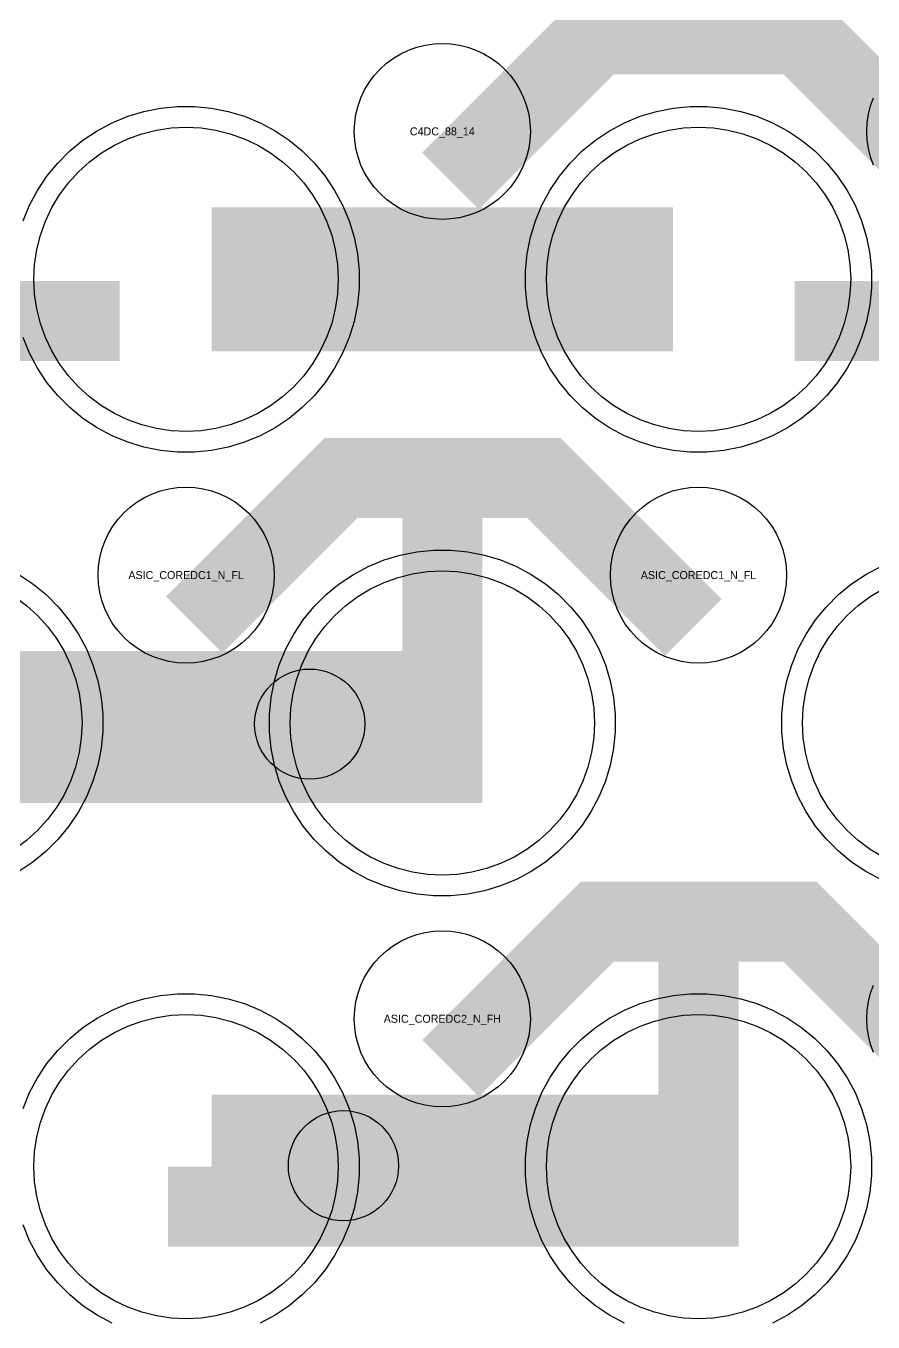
# Model space of a CAD drawing. Extents: x -11880 to 11880, y -14992 to 14992.
# Drawn here: x -7570 to -7305.5, y -2971.6 to -2566.8 of the extents above; entities that cross this region are included whole.
import ezdxf
from ezdxf.enums import TextEntityAlignment as Align

# ---------------------------------------------------------------- set-up
doc = ezdxf.new("R2010")
doc.units = 0
doc.header["$MEASUREMENT"] = 0
for name, color, linetype in [('GDS_775_DT_237', 138, 'CONTINUOUS'), ('RDL1_FS', 34, 'CONTINUOUS'), ('RDL_BS', 160, 'CONTINUOUS')]:
    doc.layers.add(name, color=color, linetype=linetype)

msp = doc.modelspace()

# ---------------------------------------------------------------- linework, layer by layer
at = {"layer": 'RDL1_FS'}
for points in [[(-7520, -2693.434), (-7524.657, -2693.205), (-7529.268, -2692.521), (-7533.791, -2691.389), (-7538.181, -2689.817), (-7542.395, -2687.825), (-7546.395, -2685.427), (-7550.14, -2682.649), (-7553.594, -2679.519), (-7556.724, -2676.065), (-7559.502, -2672.32), (-7561.9, -2668.32), (-7563.892, -2664.106), (-7565.464, -2659.716), (-7566.596, -2655.193), (-7567.28, -2650.582), (-7567.509, -2645.925), (-7567.28, -2641.268), (-7566.596, -2636.657), (-7565.464, -2632.134), (-7563.892, -2627.744), (-7561.9, -2623.53), (-7559.502, -2619.53), (-7556.724, -2615.785), (-7553.594, -2612.331), (-7550.14, -2609.201), (-7546.395, -2606.423), (-7542.395, -2604.025), (-7538.181, -2602.033), (-7533.791, -2600.461), (-7529.268, -2599.329), (-7524.657, -2598.645), (-7520, -2598.416), (-7515.343, -2598.645), (-7510.732, -2599.329), (-7506.209, -2600.461), (-7501.819, -2602.033), (-7497.605, -2604.025), (-7493.605, -2606.423), (-7489.86, -2609.201), (-7486.406, -2612.331), (-7483.276, -2615.785), (-7480.498, -2619.53), (-7478.1, -2623.53), (-7476.108, -2627.744), (-7474.536, -2632.134), (-7473.404, -2636.657), (-7472.72, -2641.268), (-7472.491, -2645.925), (-7472.72, -2650.582), (-7473.404, -2655.193), (-7474.536, -2659.716), (-7476.108, -2664.106), (-7478.1, -2668.32), (-7480.498, -2672.32), (-7483.276, -2676.065), (-7486.406, -2679.519), (-7489.86, -2682.649), (-7493.605, -2685.427), (-7497.605, -2687.825), (-7501.819, -2689.817), (-7506.209, -2691.389), (-7510.732, -2692.521), (-7515.343, -2693.205)], [(-7360, -2693.434), (-7364.657, -2693.205), (-7369.268, -2692.521), (-7373.791, -2691.389), (-7378.181, -2689.817), (-7382.395, -2687.825), (-7386.395, -2685.427), (-7390.14, -2682.649), (-7393.594, -2679.519), (-7396.724, -2676.065), (-7399.502, -2672.32), (-7401.9, -2668.32), (-7403.892, -2664.106), (-7405.464, -2659.716), (-7406.596, -2655.193), (-7407.28, -2650.582), (-7407.509, -2645.925), (-7407.28, -2641.268), (-7406.596, -2636.657), (-7405.464, -2632.134), (-7403.892, -2627.744), (-7401.9, -2623.53), (-7399.502, -2619.53), (-7396.724, -2615.785), (-7393.594, -2612.331), (-7390.14, -2609.201), (-7386.395, -2606.423), (-7382.395, -2604.025), (-7378.181, -2602.033), (-7373.791, -2600.461), (-7369.268, -2599.329), (-7364.657, -2598.645), (-7360, -2598.416), (-7355.343, -2598.645), (-7350.732, -2599.329), (-7346.209, -2600.461), (-7341.819, -2602.033), (-7337.605, -2604.025), (-7333.605, -2606.423), (-7329.86, -2609.201), (-7326.406, -2612.331), (-7323.276, -2615.785), (-7320.498, -2619.53), (-7318.1, -2623.53), (-7316.108, -2627.744), (-7314.536, -2632.134), (-7313.404, -2636.657), (-7312.72, -2641.268), (-7312.491, -2645.925), (-7312.72, -2650.582), (-7313.404, -2655.193), (-7314.536, -2659.716), (-7316.108, -2664.106), (-7318.1, -2668.32), (-7320.498, -2672.32), (-7323.276, -2676.065), (-7326.406, -2679.519), (-7329.86, -2682.649), (-7333.605, -2685.427), (-7337.605, -2687.825), (-7341.819, -2689.817), (-7346.209, -2691.389), (-7350.732, -2692.521), (-7355.343, -2693.205)], [(-7440, -2831.999), (-7444.657, -2831.77), (-7449.268, -2831.086), (-7453.791, -2829.954), (-7458.181, -2828.382), (-7462.395, -2826.39), (-7466.395, -2823.992), (-7470.14, -2821.214), (-7473.594, -2818.084), (-7476.724, -2814.63), (-7479.502, -2810.885), (-7481.9, -2806.885), (-7483.892, -2802.671), (-7485.464, -2798.281), (-7486.596, -2793.758), (-7487.28, -2789.147), (-7487.509, -2784.49), (-7487.28, -2779.833), (-7486.596, -2775.222), (-7485.464, -2770.699), (-7483.892, -2766.309), (-7481.9, -2762.095), (-7479.502, -2758.095), (-7476.724, -2754.35), (-7473.594, -2750.896), (-7470.14, -2747.766), (-7466.395, -2744.988), (-7462.395, -2742.59), (-7458.181, -2740.598), (-7453.791, -2739.026), (-7449.268, -2737.894), (-7444.657, -2737.21), (-7440, -2736.981), (-7435.343, -2737.21), (-7430.732, -2737.894), (-7426.209, -2739.026), (-7421.819, -2740.598), (-7417.605, -2742.59), (-7413.605, -2744.988), (-7409.86, -2747.766), (-7406.406, -2750.896), (-7403.276, -2754.35), (-7400.498, -2758.095), (-7398.1, -2762.095), (-7396.108, -2766.309), (-7394.536, -2770.699), (-7393.404, -2775.222), (-7392.72, -2779.833), (-7392.491, -2784.49), (-7392.72, -2789.147), (-7393.404, -2793.758), (-7394.536, -2798.281), (-7396.108, -2802.671), (-7398.1, -2806.885), (-7400.498, -2810.885), (-7403.276, -2814.63), (-7406.406, -2818.084), (-7409.86, -2821.214), (-7413.605, -2823.992), (-7417.605, -2826.39), (-7421.819, -2828.382), (-7426.209, -2829.954), (-7430.732, -2831.086), (-7435.343, -2831.77)], [(-7520, -2970.564), (-7524.657, -2970.335), (-7529.268, -2969.651), (-7533.791, -2968.519), (-7538.181, -2966.947), (-7542.395, -2964.955), (-7546.395, -2962.557), (-7550.14, -2959.779), (-7553.594, -2956.649), (-7556.724, -2953.195), (-7559.502, -2949.45), (-7561.9, -2945.45), (-7563.892, -2941.236), (-7565.464, -2936.846), (-7566.596, -2932.323), (-7567.28, -2927.712), (-7567.509, -2923.055), (-7567.28, -2918.398), (-7566.596, -2913.787), (-7565.464, -2909.264), (-7563.892, -2904.874), (-7561.9, -2900.66), (-7559.502, -2896.66), (-7556.724, -2892.915), (-7553.594, -2889.461), (-7550.14, -2886.331), (-7546.395, -2883.553), (-7542.395, -2881.155), (-7538.181, -2879.163), (-7533.791, -2877.591), (-7529.268, -2876.459), (-7524.657, -2875.775), (-7520, -2875.546), (-7515.343, -2875.775), (-7510.732, -2876.459), (-7506.209, -2877.591), (-7501.819, -2879.163), (-7497.605, -2881.155), (-7493.605, -2883.553), (-7489.86, -2886.331), (-7486.406, -2889.461), (-7483.276, -2892.915), (-7480.498, -2896.66), (-7478.1, -2900.66), (-7476.108, -2904.874), (-7474.536, -2909.264), (-7473.404, -2913.787), (-7472.72, -2918.398), (-7472.491, -2923.055), (-7472.72, -2927.712), (-7473.404, -2932.323), (-7474.536, -2936.846), (-7476.108, -2941.236), (-7478.1, -2945.45), (-7480.498, -2949.45), (-7483.276, -2953.195), (-7486.406, -2956.649), (-7489.86, -2959.779), (-7493.605, -2962.557), (-7497.605, -2964.955), (-7501.819, -2966.947), (-7506.209, -2968.519), (-7510.732, -2969.651), (-7515.343, -2970.335)], [(-7360, -2970.564), (-7364.657, -2970.335), (-7369.268, -2969.651), (-7373.791, -2968.519), (-7378.181, -2966.947), (-7382.395, -2964.955), (-7386.395, -2962.557), (-7390.14, -2959.779), (-7393.594, -2956.649), (-7396.724, -2953.195), (-7399.502, -2949.45), (-7401.9, -2945.45), (-7403.892, -2941.236), (-7405.464, -2936.846), (-7406.596, -2932.323), (-7407.28, -2927.712), (-7407.509, -2923.055), (-7407.28, -2918.398), (-7406.596, -2913.787), (-7405.464, -2909.264), (-7403.892, -2904.874), (-7401.9, -2900.66), (-7399.502, -2896.66), (-7396.724, -2892.915), (-7393.594, -2889.461), (-7390.14, -2886.331), (-7386.395, -2883.553), (-7382.395, -2881.155), (-7378.181, -2879.163), (-7373.791, -2877.591), (-7369.268, -2876.459), (-7364.657, -2875.775), (-7360, -2875.546), (-7355.343, -2875.775), (-7350.732, -2876.459), (-7346.209, -2877.591), (-7341.819, -2879.163), (-7337.605, -2881.155), (-7333.605, -2883.553), (-7329.86, -2886.331), (-7326.406, -2889.461), (-7323.276, -2892.915), (-7320.498, -2896.66), (-7318.1, -2900.66), (-7316.108, -2904.874), (-7314.536, -2909.264), (-7313.404, -2913.787), (-7312.72, -2918.398), (-7312.491, -2923.055), (-7312.72, -2927.712), (-7313.404, -2932.323), (-7314.536, -2936.846), (-7316.108, -2941.236), (-7318.1, -2945.45), (-7320.498, -2949.45), (-7323.276, -2953.195), (-7326.406, -2956.649), (-7329.86, -2959.779), (-7333.605, -2962.557), (-7337.605, -2964.955), (-7341.819, -2966.947), (-7346.209, -2968.519), (-7350.732, -2969.651), (-7355.343, -2970.335)]]:
    msp.add_lwpolyline(points, close=True, dxfattribs=at)
for points in [[(-7511.998, -2645.925, 45, 45, 0), (-7439.998, -2645.925, 45, 45, 0)], [(-7439.998, -2645.925, 45, 45, 0), (-7367.998, -2645.925, 45, 45, 0)], [(-7591.998, -2784.49, 45, 45, 0), (-7519.998, -2784.49, 45, 45, 0)], [(-7519.998, -2784.49, 45, 45, 0), (-7447.998, -2784.49, 45, 45, 0)], [(-7511.998, -2923.055, 45, 45, 0), (-7439.998, -2923.055, 45, 45, 0)], [(-7439.998, -2923.055, 45, 45, 0), (-7367.998, -2923.055, 45, 45, 0)]]:
    msp.add_lwpolyline(points, format="xyseb", dxfattribs=at)
at = {"layer": 'RDL1_FS', "color": 11, "true_color": 0xf27172}
msp.add_lwpolyline([(-7302.395, -2826.39), (-7306.395, -2823.992), (-7310.14, -2821.214), (-7313.594, -2818.084), (-7316.724, -2814.63), (-7319.502, -2810.885), (-7321.9, -2806.885), (-7323.892, -2802.671), (-7325.464, -2798.281), (-7326.596, -2793.758), (-7327.28, -2789.147), (-7327.509, -2784.49), (-7327.28, -2779.833), (-7326.596, -2775.222), (-7325.464, -2770.699), (-7323.892, -2766.309), (-7321.9, -2762.095), (-7319.502, -2758.095), (-7316.724, -2754.35), (-7313.594, -2750.896), (-7310.14, -2747.766), (-7306.395, -2744.988), (-7302.395, -2742.59)], dxfattribs=at)
at = {"layer": 'RDL1_FS'}
msp.add_lwpolyline([(-7573.605, -2744.988), (-7569.86, -2747.766), (-7566.406, -2750.896), (-7563.276, -2754.35), (-7560.498, -2758.095), (-7558.1, -2762.095), (-7556.108, -2766.309), (-7554.536, -2770.699), (-7553.404, -2775.222), (-7552.72, -2779.833), (-7552.491, -2784.49), (-7552.72, -2789.147), (-7553.404, -2793.758), (-7554.536, -2798.281), (-7556.108, -2802.671), (-7558.1, -2806.885), (-7560.498, -2810.885), (-7563.276, -2814.63), (-7566.406, -2818.084), (-7569.86, -2821.214), (-7573.605, -2823.992)], dxfattribs=at)
for centre in [(-7481.399, -2784.842), (-7470.871, -2922.761)]:
    msp.add_circle(centre, 17.2, dxfattribs=at)
at = {"layer": 'RDL_BS'}
for points in [[(-7437.438, -2615.239, 25, 25, 0), (-7391.623, -2569.424, 25, 25, 0), (-7358.07, -2569.424, 25, 25, 0)], [(-7281.599, -2616.138, 25, 25, 0), (-7328.313, -2569.424, 25, 25, 0), (-7358.071, -2569.424, 25, 25, 0)], [(-7649.984, -2658.938, 25, 25, 0), (-7540.719, -2658.938, 25, 25, 0)], [(-7329.984, -2658.938, 25, 25, 0), (-7220.719, -2658.938, 25, 25, 0)], [(-7440, -2809.49, 25, 25, 0), (-7440, -2695.489, 25, 25, 0)], [(-7517.438, -2753.804, 25, 25, 0), (-7471.623, -2707.989, 25, 25, 0), (-7438.07, -2707.989, 25, 25, 0)], [(-7361.599, -2754.703, 25, 25, 0), (-7408.313, -2707.989, 25, 25, 0), (-7438.071, -2707.989, 25, 25, 0)], [(-7605.603, -2796.99, 25, 25, 0), (-7427.5, -2796.99, 25, 25, 0)], [(-7360, -2948.055, 25, 25, 0), (-7360, -2834.054, 25, 25, 0)], [(-7437.438, -2892.369, 25, 25, 0), (-7391.623, -2846.554, 25, 25, 0), (-7358.07, -2846.554, 25, 25, 0)], [(-7281.599, -2893.268, 25, 25, 0), (-7328.313, -2846.554, 25, 25, 0), (-7358.071, -2846.554, 25, 25, 0)], [(-7525.603, -2935.555, 25, 25, 0), (-7347.5, -2935.555, 25, 25, 0)]]:
    msp.add_lwpolyline(points, format="xyseb", dxfattribs=at)
for points in [[(-7440, -2627.231), (-7442.693, -2627.099), (-7445.365, -2626.703), (-7447.984, -2626.046), (-7450.519, -2625.139), (-7452.956, -2623.987), (-7455.28, -2622.594), (-7457.443, -2620.991), (-7459.442, -2619.179), (-7461.254, -2617.18), (-7462.857, -2615.017), (-7464.25, -2612.693), (-7465.402, -2610.256), (-7466.309, -2607.721), (-7466.966, -2605.102), (-7467.362, -2602.43), (-7467.494, -2599.737), (-7467.362, -2597.044), (-7466.966, -2594.372), (-7466.309, -2591.753), (-7465.402, -2589.218), (-7464.25, -2586.781), (-7462.857, -2584.457), (-7461.254, -2582.294), (-7459.442, -2580.295), (-7457.443, -2578.483), (-7455.28, -2576.88), (-7452.956, -2575.487), (-7450.519, -2574.335), (-7447.984, -2573.428), (-7445.365, -2572.771), (-7442.693, -2572.375), (-7440, -2572.243), (-7437.307, -2572.375), (-7434.635, -2572.771), (-7432.016, -2573.428), (-7429.481, -2574.335), (-7427.044, -2575.487), (-7424.72, -2576.88), (-7422.557, -2578.483), (-7420.558, -2580.295), (-7418.746, -2582.294), (-7417.143, -2584.457), (-7415.75, -2586.781), (-7414.598, -2589.218), (-7413.691, -2591.753), (-7413.034, -2594.372), (-7412.638, -2597.044), (-7412.506, -2599.737), (-7412.638, -2602.43), (-7413.034, -2605.102), (-7413.691, -2607.721), (-7414.598, -2610.256), (-7415.75, -2612.693), (-7417.143, -2615.017), (-7418.746, -2617.18), (-7420.558, -2619.179), (-7422.557, -2620.991), (-7424.72, -2622.594), (-7427.044, -2623.987), (-7429.481, -2625.139), (-7432.016, -2626.046), (-7434.635, -2626.703), (-7437.307, -2627.099)], [(-7362.644, -2699.925), (-7367.938, -2699.408), (-7373.165, -2698.362), (-7378.205, -2696.831), (-7383.115, -2694.8), (-7387.777, -2692.308), (-7392.191, -2689.361), (-7396.292, -2685.999), (-7400.074, -2682.217), (-7403.436, -2678.116), (-7406.383, -2673.702), (-7408.875, -2669.04), (-7410.906, -2664.13), (-7412.437, -2659.09), (-7413.483, -2653.863), (-7414, -2648.569), (-7414, -2643.281), (-7413.483, -2637.987), (-7412.437, -2632.76), (-7410.906, -2627.72), (-7408.875, -2622.81), (-7406.383, -2618.148), (-7403.436, -2613.734), (-7400.074, -2609.633), (-7396.292, -2605.851), (-7392.191, -2602.489), (-7387.777, -2599.542), (-7383.115, -2597.05), (-7378.205, -2595.019), (-7373.165, -2593.488), (-7367.938, -2592.442), (-7362.644, -2591.925), (-7357.356, -2591.925), (-7352.062, -2592.442), (-7346.835, -2593.488), (-7341.795, -2595.019), (-7336.885, -2597.05), (-7332.223, -2599.542), (-7327.809, -2602.489), (-7323.708, -2605.851), (-7319.926, -2609.633), (-7316.564, -2613.734), (-7313.617, -2618.148), (-7311.125, -2622.81), (-7309.094, -2627.72), (-7307.563, -2632.76), (-7306.517, -2637.987), (-7306, -2643.281), (-7306, -2648.569), (-7306.517, -2653.863), (-7307.563, -2659.09), (-7309.094, -2664.13), (-7311.125, -2669.04), (-7313.617, -2673.702), (-7316.564, -2678.116), (-7319.926, -2682.217), (-7323.708, -2685.999), (-7327.809, -2689.361), (-7332.223, -2692.308), (-7336.885, -2694.8), (-7341.795, -2696.831), (-7346.835, -2698.362), (-7352.062, -2699.408), (-7357.356, -2699.925)], [(-7520, -2765.796), (-7522.693, -2765.664), (-7525.365, -2765.268), (-7527.984, -2764.611), (-7530.519, -2763.704), (-7532.956, -2762.552), (-7535.28, -2761.159), (-7537.443, -2759.556), (-7539.442, -2757.744), (-7541.254, -2755.745), (-7542.857, -2753.582), (-7544.25, -2751.258), (-7545.402, -2748.821), (-7546.309, -2746.286), (-7546.966, -2743.667), (-7547.362, -2740.995), (-7547.494, -2738.302), (-7547.362, -2735.609), (-7546.966, -2732.937), (-7546.309, -2730.318), (-7545.402, -2727.783), (-7544.25, -2725.346), (-7542.857, -2723.022), (-7541.254, -2720.859), (-7539.442, -2718.86), (-7537.443, -2717.048), (-7535.28, -2715.445), (-7532.956, -2714.052), (-7530.519, -2712.9), (-7527.984, -2711.993), (-7525.365, -2711.336), (-7522.693, -2710.94), (-7520, -2710.808), (-7517.307, -2710.94), (-7514.635, -2711.336), (-7512.016, -2711.993), (-7509.481, -2712.9), (-7507.044, -2714.052), (-7504.72, -2715.445), (-7502.557, -2717.048), (-7500.558, -2718.86), (-7498.746, -2720.859), (-7497.143, -2723.022), (-7495.75, -2725.346), (-7494.598, -2727.783), (-7493.691, -2730.318), (-7493.034, -2732.937), (-7492.638, -2735.609), (-7492.506, -2738.302), (-7492.638, -2740.995), (-7493.034, -2743.667), (-7493.691, -2746.286), (-7494.598, -2748.821), (-7495.75, -2751.258), (-7497.143, -2753.582), (-7498.746, -2755.745), (-7500.558, -2757.744), (-7502.557, -2759.556), (-7504.72, -2761.159), (-7507.044, -2762.552), (-7509.481, -2763.704), (-7512.016, -2764.611), (-7514.635, -2765.268), (-7517.307, -2765.664)], [(-7360, -2765.796), (-7362.693, -2765.664), (-7365.365, -2765.268), (-7367.984, -2764.611), (-7370.519, -2763.704), (-7372.956, -2762.552), (-7375.28, -2761.159), (-7377.443, -2759.556), (-7379.442, -2757.744), (-7381.254, -2755.745), (-7382.857, -2753.582), (-7384.25, -2751.258), (-7385.402, -2748.821), (-7386.309, -2746.286), (-7386.966, -2743.667), (-7387.362, -2740.995), (-7387.494, -2738.302), (-7387.362, -2735.609), (-7386.966, -2732.937), (-7386.309, -2730.318), (-7385.402, -2727.783), (-7384.25, -2725.346), (-7382.857, -2723.022), (-7381.254, -2720.859), (-7379.442, -2718.86), (-7377.443, -2717.048), (-7375.28, -2715.445), (-7372.956, -2714.052), (-7370.519, -2712.9), (-7367.984, -2711.993), (-7365.365, -2711.336), (-7362.693, -2710.94), (-7360, -2710.808), (-7357.307, -2710.94), (-7354.635, -2711.336), (-7352.016, -2711.993), (-7349.481, -2712.9), (-7347.044, -2714.052), (-7344.72, -2715.445), (-7342.557, -2717.048), (-7340.558, -2718.86), (-7338.746, -2720.859), (-7337.143, -2723.022), (-7335.75, -2725.346), (-7334.598, -2727.783), (-7333.691, -2730.318), (-7333.034, -2732.937), (-7332.638, -2735.609), (-7332.506, -2738.302), (-7332.638, -2740.995), (-7333.034, -2743.667), (-7333.691, -2746.286), (-7334.598, -2748.821), (-7335.75, -2751.258), (-7337.143, -2753.582), (-7338.746, -2755.745), (-7340.558, -2757.744), (-7342.557, -2759.556), (-7344.72, -2761.159), (-7347.044, -2762.552), (-7349.481, -2763.704), (-7352.016, -2764.611), (-7354.635, -2765.268), (-7357.307, -2765.664)], [(-7442.644, -2838.49), (-7447.938, -2837.973), (-7453.165, -2836.927), (-7458.205, -2835.396), (-7463.115, -2833.365), (-7467.777, -2830.873), (-7472.191, -2827.926), (-7476.292, -2824.564), (-7480.074, -2820.782), (-7483.436, -2816.681), (-7486.383, -2812.267), (-7488.875, -2807.605), (-7490.906, -2802.695), (-7492.437, -2797.655), (-7493.483, -2792.428), (-7494, -2787.134), (-7494, -2781.846), (-7493.483, -2776.552), (-7492.437, -2771.325), (-7490.906, -2766.285), (-7488.875, -2761.375), (-7486.383, -2756.713), (-7483.436, -2752.299), (-7480.074, -2748.198), (-7476.292, -2744.416), (-7472.191, -2741.054), (-7467.777, -2738.107), (-7463.115, -2735.615), (-7458.205, -2733.584), (-7453.165, -2732.053), (-7447.938, -2731.007), (-7442.644, -2730.49), (-7437.356, -2730.49), (-7432.062, -2731.007), (-7426.835, -2732.053), (-7421.795, -2733.584), (-7416.885, -2735.615), (-7412.223, -2738.107), (-7407.809, -2741.054), (-7403.708, -2744.416), (-7399.926, -2748.198), (-7396.564, -2752.299), (-7393.617, -2756.713), (-7391.125, -2761.375), (-7389.094, -2766.285), (-7387.563, -2771.325), (-7386.517, -2776.552), (-7386, -2781.846), (-7386, -2787.134), (-7386.517, -2792.428), (-7387.563, -2797.655), (-7389.094, -2802.695), (-7391.125, -2807.605), (-7393.617, -2812.267), (-7396.564, -2816.681), (-7399.926, -2820.782), (-7403.708, -2824.564), (-7407.809, -2827.926), (-7412.223, -2830.873), (-7416.885, -2833.365), (-7421.795, -2835.396), (-7426.835, -2836.927), (-7432.062, -2837.973), (-7437.356, -2838.49)], [(-7440, -2904.361), (-7442.693, -2904.229), (-7445.365, -2903.833), (-7447.984, -2903.176), (-7450.519, -2902.269), (-7452.956, -2901.117), (-7455.28, -2899.724), (-7457.443, -2898.121), (-7459.442, -2896.309), (-7461.254, -2894.31), (-7462.857, -2892.147), (-7464.25, -2889.823), (-7465.402, -2887.386), (-7466.309, -2884.851), (-7466.966, -2882.232), (-7467.362, -2879.56), (-7467.494, -2876.867), (-7467.362, -2874.174), (-7466.966, -2871.502), (-7466.309, -2868.883), (-7465.402, -2866.348), (-7464.25, -2863.911), (-7462.857, -2861.587), (-7461.254, -2859.424), (-7459.442, -2857.425), (-7457.443, -2855.613), (-7455.28, -2854.01), (-7452.956, -2852.617), (-7450.519, -2851.465), (-7447.984, -2850.558), (-7445.365, -2849.901), (-7442.693, -2849.505), (-7440, -2849.373), (-7437.307, -2849.505), (-7434.635, -2849.901), (-7432.016, -2850.558), (-7429.481, -2851.465), (-7427.044, -2852.617), (-7424.72, -2854.01), (-7422.557, -2855.613), (-7420.558, -2857.425), (-7418.746, -2859.424), (-7417.143, -2861.587), (-7415.75, -2863.911), (-7414.598, -2866.348), (-7413.691, -2868.883), (-7413.034, -2871.502), (-7412.638, -2874.174), (-7412.506, -2876.867), (-7412.638, -2879.56), (-7413.034, -2882.232), (-7413.691, -2884.851), (-7414.598, -2887.386), (-7415.75, -2889.823), (-7417.143, -2892.147), (-7418.746, -2894.31), (-7420.558, -2896.309), (-7422.557, -2898.121), (-7424.72, -2899.724), (-7427.044, -2901.117), (-7429.481, -2902.269), (-7432.016, -2903.176), (-7434.635, -2903.833), (-7437.307, -2904.229)]]:
    msp.add_lwpolyline(points, close=True, dxfattribs=at)
for points in [[(-7305.402, -2610.256), (-7306.309, -2607.721), (-7306.966, -2605.102), (-7307.362, -2602.43), (-7307.494, -2599.737), (-7307.362, -2597.044), (-7306.966, -2594.372), (-7306.309, -2591.753), (-7305.402, -2589.218)], [(-7570.906, -2627.72), (-7568.875, -2622.81), (-7566.383, -2618.148), (-7563.436, -2613.734), (-7560.074, -2609.633), (-7556.292, -2605.851), (-7552.191, -2602.489), (-7547.777, -2599.542), (-7543.115, -2597.05), (-7538.205, -2595.019), (-7533.165, -2593.488), (-7527.938, -2592.442), (-7522.644, -2591.925), (-7517.356, -2591.925), (-7512.062, -2592.442), (-7506.835, -2593.488), (-7501.795, -2595.019), (-7496.885, -2597.05), (-7492.223, -2599.542), (-7487.809, -2602.489), (-7483.708, -2605.851), (-7479.926, -2609.633), (-7476.564, -2613.734), (-7473.617, -2618.148), (-7471.125, -2622.81), (-7469.094, -2627.72), (-7467.563, -2632.76), (-7466.517, -2637.987), (-7466, -2643.281), (-7466, -2648.569), (-7466.517, -2653.863), (-7467.563, -2659.09), (-7469.094, -2664.13), (-7471.125, -2669.04), (-7473.617, -2673.702), (-7476.564, -2678.116), (-7479.926, -2682.217), (-7483.708, -2685.999), (-7487.809, -2689.361), (-7492.223, -2692.308), (-7496.885, -2694.8), (-7501.795, -2696.831), (-7506.835, -2698.362), (-7512.062, -2699.408), (-7517.356, -2699.925), (-7522.644, -2699.925), (-7527.938, -2699.408), (-7533.165, -2698.362), (-7538.205, -2696.831), (-7543.115, -2694.8), (-7547.777, -2692.308), (-7552.191, -2689.361), (-7556.292, -2685.999), (-7560.074, -2682.217), (-7563.436, -2678.116), (-7566.383, -2673.702), (-7568.875, -2669.04), (-7570.906, -2664.13)], [(-7572.223, -2738.107), (-7567.809, -2741.054), (-7563.708, -2744.416), (-7559.926, -2748.198), (-7556.564, -2752.299), (-7553.617, -2756.713), (-7551.125, -2761.375), (-7549.094, -2766.285), (-7547.563, -2771.325), (-7546.517, -2776.552), (-7546, -2781.846), (-7546, -2787.134), (-7546.517, -2792.428), (-7547.563, -2797.655), (-7549.094, -2802.695), (-7551.125, -2807.605), (-7553.617, -2812.267), (-7556.564, -2816.681), (-7559.926, -2820.782), (-7563.708, -2824.564), (-7567.809, -2827.926), (-7572.223, -2830.873)], [(-7570.906, -2904.85), (-7568.875, -2899.94), (-7566.383, -2895.278), (-7563.436, -2890.864), (-7560.074, -2886.763), (-7556.292, -2882.981), (-7552.191, -2879.619), (-7547.777, -2876.672), (-7543.115, -2874.18), (-7538.205, -2872.149), (-7533.165, -2870.618), (-7527.938, -2869.572), (-7522.644, -2869.055), (-7517.356, -2869.055), (-7512.062, -2869.572), (-7506.835, -2870.618), (-7501.795, -2872.149), (-7496.885, -2874.18), (-7492.223, -2876.672), (-7487.809, -2879.619), (-7483.708, -2882.981), (-7479.926, -2886.763), (-7476.564, -2890.864), (-7473.617, -2895.278), (-7471.125, -2899.94), (-7469.094, -2904.85), (-7467.563, -2909.89), (-7466.517, -2915.117), (-7466, -2920.411), (-7466, -2925.699), (-7466.517, -2930.993), (-7467.563, -2936.22), (-7469.094, -2941.26), (-7471.125, -2946.17), (-7473.617, -2950.832), (-7476.564, -2955.246), (-7479.926, -2959.347), (-7483.708, -2963.129), (-7487.809, -2966.491), (-7492.223, -2969.438), (-7496.885, -2971.93)], [(-7383.115, -2971.93), (-7387.777, -2969.438), (-7392.191, -2966.491), (-7396.292, -2963.129), (-7400.074, -2959.347), (-7403.436, -2955.246), (-7406.383, -2950.832), (-7408.875, -2946.17), (-7410.906, -2941.26), (-7412.437, -2936.22), (-7413.483, -2930.993), (-7414, -2925.699), (-7414, -2920.411), (-7413.483, -2915.117), (-7412.437, -2909.89), (-7410.906, -2904.85), (-7408.875, -2899.94), (-7406.383, -2895.278), (-7403.436, -2890.864), (-7400.074, -2886.763), (-7396.292, -2882.981), (-7392.191, -2879.619), (-7387.777, -2876.672), (-7383.115, -2874.18), (-7378.205, -2872.149), (-7373.165, -2870.618), (-7367.938, -2869.572), (-7362.644, -2869.055), (-7357.356, -2869.055), (-7352.062, -2869.572), (-7346.835, -2870.618), (-7341.795, -2872.149), (-7336.885, -2874.18), (-7332.223, -2876.672), (-7327.809, -2879.619), (-7323.708, -2882.981), (-7319.926, -2886.763), (-7316.564, -2890.864), (-7313.617, -2895.278), (-7311.125, -2899.94), (-7309.094, -2904.85), (-7307.563, -2909.89), (-7306.517, -2915.117), (-7306, -2920.411), (-7306, -2925.699), (-7306.517, -2930.993), (-7307.563, -2936.22), (-7309.094, -2941.26), (-7311.125, -2946.17), (-7313.617, -2950.832), (-7316.564, -2955.246), (-7319.926, -2959.347), (-7323.708, -2963.129), (-7327.809, -2966.491), (-7332.223, -2969.438), (-7336.885, -2971.93)], [(-7305.402, -2887.386), (-7306.309, -2884.851), (-7306.966, -2882.232), (-7307.362, -2879.56), (-7307.494, -2876.867), (-7307.362, -2874.174), (-7306.966, -2871.502), (-7306.309, -2868.883), (-7305.402, -2866.348)], [(-7543.115, -2971.93), (-7547.777, -2969.438), (-7552.191, -2966.491), (-7556.292, -2963.129), (-7560.074, -2959.347), (-7563.436, -2955.246), (-7566.383, -2950.832), (-7568.875, -2946.17), (-7570.906, -2941.26)]]:
    msp.add_lwpolyline(points, dxfattribs=at)
at = {"layer": 'RDL_BS', "color": 11, "true_color": 0xf27172}
msp.add_lwpolyline([(-7303.115, -2833.365), (-7307.777, -2830.873), (-7312.191, -2827.926), (-7316.292, -2824.564), (-7320.074, -2820.782), (-7323.436, -2816.681), (-7326.383, -2812.267), (-7328.875, -2807.605), (-7330.906, -2802.695), (-7332.437, -2797.655), (-7333.483, -2792.428), (-7334, -2787.134), (-7334, -2781.846), (-7333.483, -2776.552), (-7332.437, -2771.325), (-7330.906, -2766.285), (-7328.875, -2761.375), (-7326.383, -2756.713), (-7323.436, -2752.299), (-7320.074, -2748.198), (-7316.292, -2744.416), (-7312.191, -2741.054), (-7307.777, -2738.107), (-7303.115, -2735.615)], dxfattribs=at)

# ---------------------------------------------------------------- texts
at = {"layer": 'GDS_775_DT_237'}
for s, p in [('C4DC_88_14', (-7440, -2599.737)), ('C4DC_88_14', (-7440, -2599.737)), ('ASIC_COREDC1_N_FL', (-7520, -2738.302)), ('ASIC_COREDC1_N_FL', (-7520, -2738.302)), ('ASIC_COREDC1_N_FL', (-7360, -2738.302)), ('ASIC_COREDC1_N_FL', (-7360, -2738.302)), ('ASIC_COREDC2_N_FH', (-7440, -2876.867)), ('ASIC_COREDC2_N_FH', (-7440, -2876.867))]:
    msp.add_text(s, height=2.5, dxfattribs=at).set_placement(p, align=Align.MIDDLE_CENTER)

doc.saveas('drawing.dxf')
